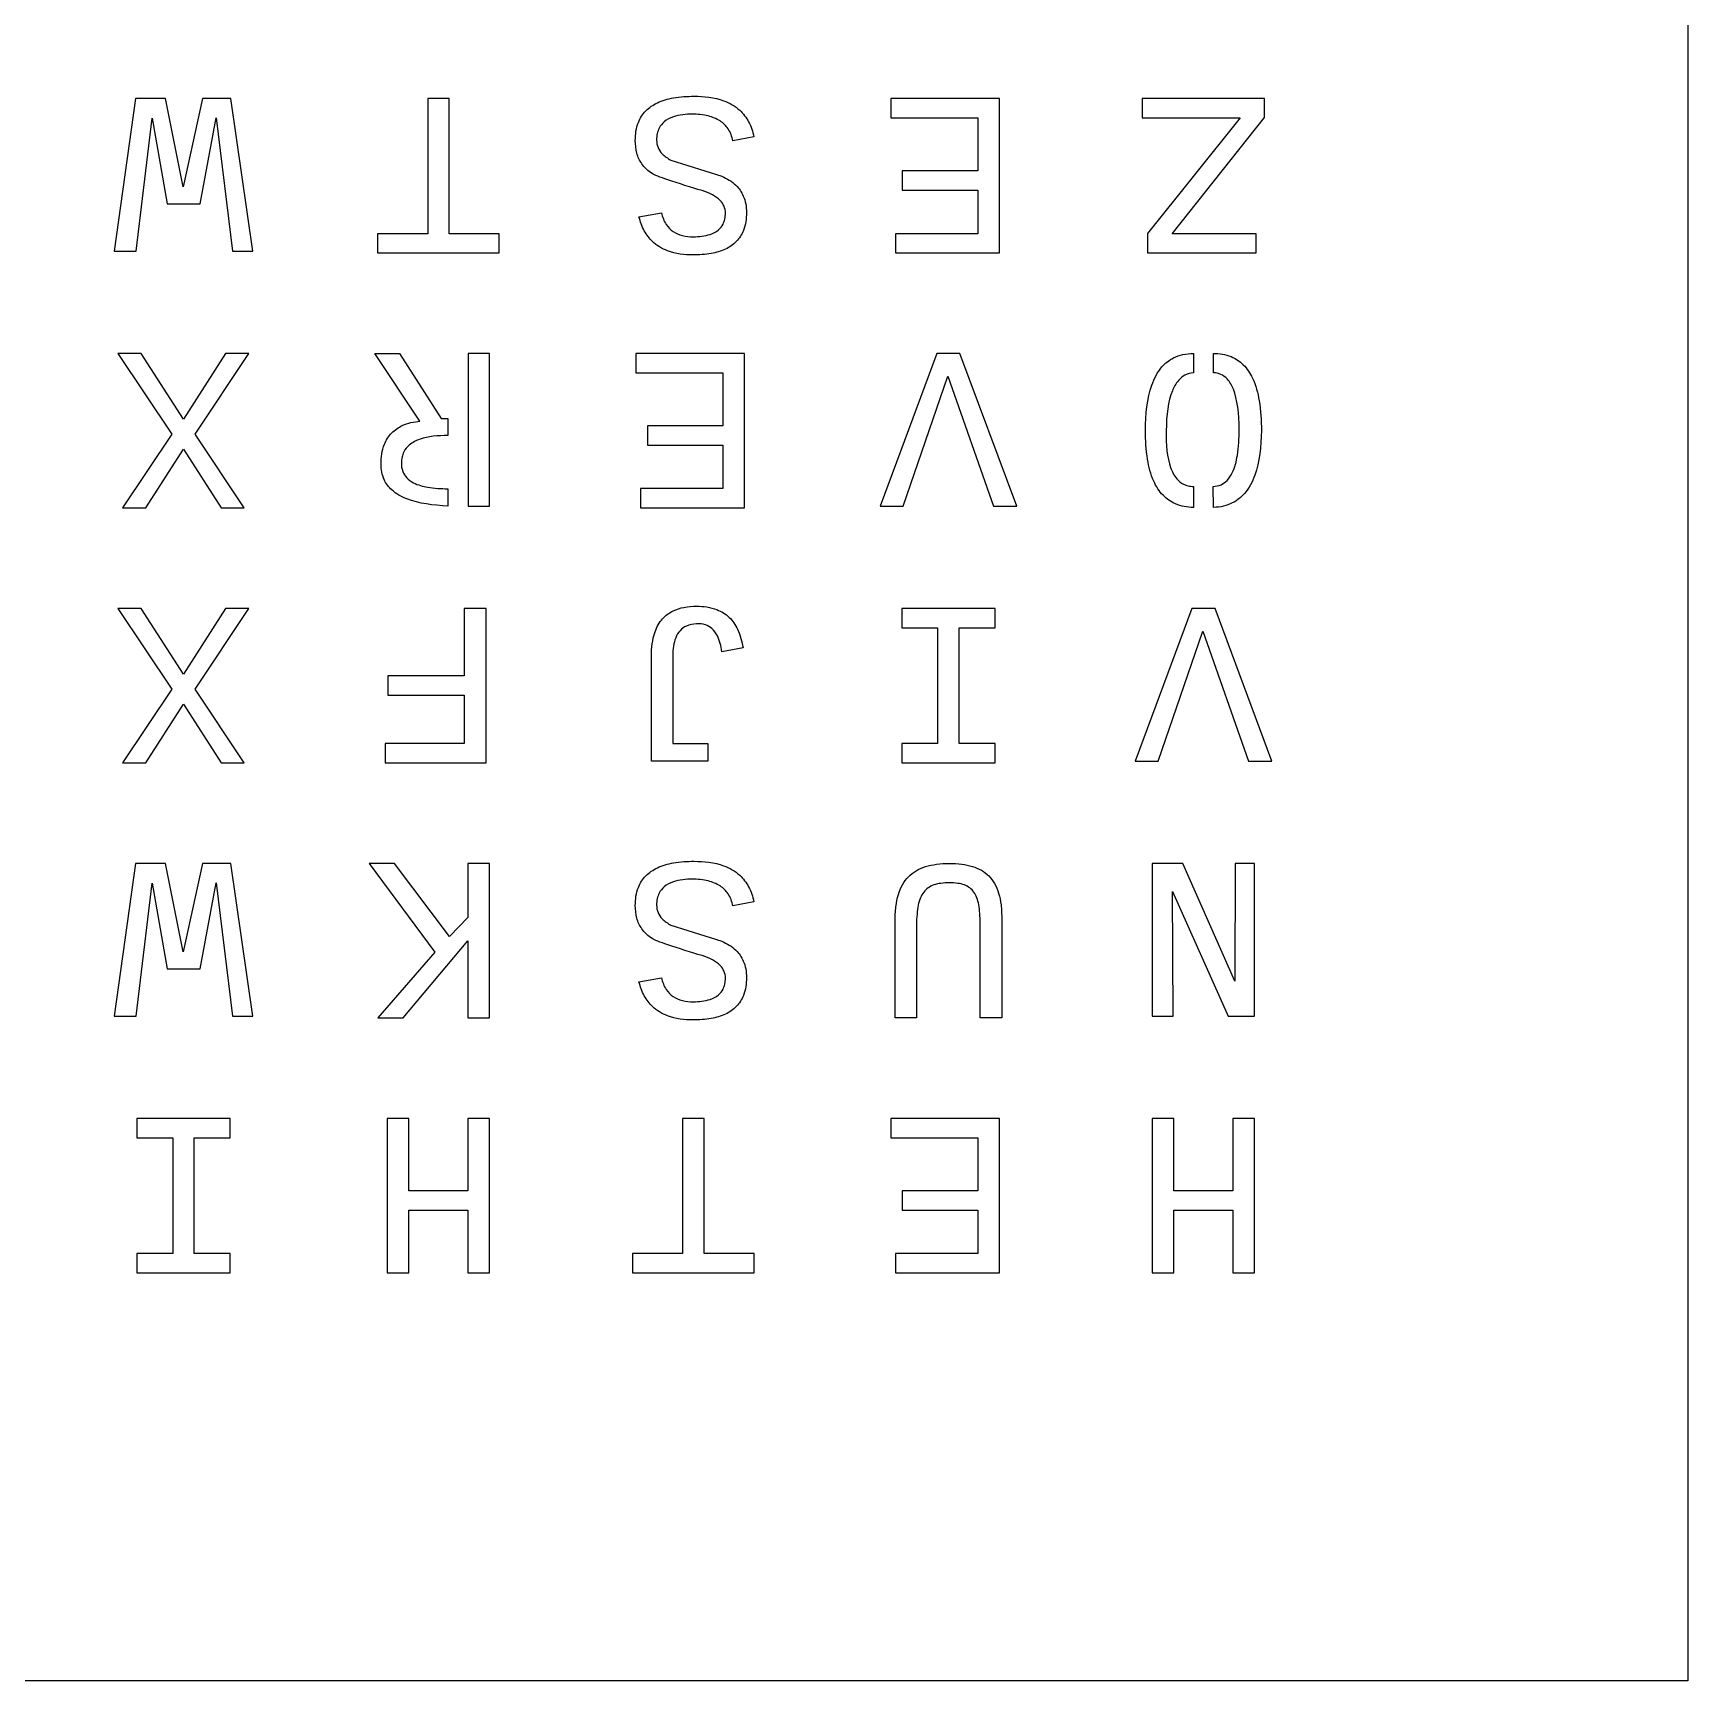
# Model space of a CAD drawing. Header units: millimetres. Extents: x -230 to 0, y -230 to 0.
# Drawn here: x -108.2 to 0, y -230 to -122.3 of the extents above; entities that cross this region are included whole.
import ezdxf

# ---------------------------------------------------------------- set-up
doc = ezdxf.new("R2010")
doc.units = ezdxf.units.MM
doc.layers.get('0').update_dxf_attribs({"linetype": 'CONTINUOUS'})

msp = doc.modelspace()

# ---------------------------------------------------------------- linework, layer by layer
for p, q in [((-61.05, -129.07), (-62.42, -129.35)), ((-61.05, -129.07), (-62.42, -129.35)), ((-66.48, -130.6), (-63.15, -131.66)), ((-66.48, -130.6), (-63.15, -131.66)), ((-68.56, -134.31), (-67.09, -134.05)), ((-68.56, -134.31), (-67.09, -134.05)), ((-82.88, -147.66), (-85.83, -143.24)), ((-85.83, -143.24), (-84.21, -143.24)), ((-82.88, -147.66), (-85.83, -143.24)), ((-85.83, -143.24), (-84.21, -143.24)), ((-84.21, -143.24), (-81.5, -147.49)), ((-84.21, -143.24), (-81.5, -147.49)), ((-32.31, -143.24), (-32.31, -144.5)), ((-32.31, -143.24), (-32.31, -144.5)), ((-31.01, -144.5), (-31.01, -143.24)), ((-31.01, -144.5), (-31.01, -143.24)), ((-81.5, -147.49), (-81.06, -147.49)), ((-81.5, -147.49), (-81.06, -147.49)), ((-81.06, -147.49), (-81.06, -148.61)), ((-81.06, -147.49), (-81.06, -148.61)), ((-81.06, -152.08), (-81.06, -153.21)), ((-81.06, -152.08), (-81.06, -153.21)), ((-32.31, -151.93), (-32.31, -153.31)), ((-32.31, -151.93), (-32.31, -153.31)), ((-31.01, -153.3), (-31.03, -151.93)), ((-31.01, -153.3), (-31.03, -151.93)), ((-67.75, -169.88), (-67.75, -163.01)), ((-67.75, -169.88), (-67.75, -163.01)), ((-66.35, -162.98), (-66.35, -168.73)), ((-66.35, -162.98), (-66.35, -168.73)), ((-61.76, -162.49), (-63.15, -162.73)), ((-61.76, -162.49), (-63.15, -162.73)), ((-66.35, -168.73), (-64.05, -168.73)), ((-66.35, -168.73), (-64.05, -168.73)), ((-64.05, -168.73), (-64.05, -169.88)), ((-64.05, -168.73), (-64.05, -169.88)), ((-64.05, -169.88), (-67.75, -169.88)), ((-64.05, -169.88), (-67.75, -169.88)), ((-61.05, -179.07), (-62.42, -179.35)), ((-61.05, -179.07), (-62.42, -179.35)), ((-66.48, -180.6), (-63.15, -181.66)), ((-66.48, -180.6), (-63.15, -181.66)), ((-51.82, -186.67), (-51.82, -180.33)), ((-51.82, -186.67), (-51.82, -180.33)), ((-50.42, -180.57), (-50.42, -186.67)), ((-50.42, -180.57), (-50.42, -186.67)), ((-46.26, -186.67), (-46.26, -180.48)), ((-46.26, -186.67), (-46.26, -180.48)), ((-44.85, -180.2), (-44.85, -186.67)), ((-44.85, -180.2), (-44.85, -186.67)), ((-68.56, -184.31), (-67.09, -184.05)), ((-68.56, -184.31), (-67.09, -184.05)), ((-50.42, -186.67), (-51.82, -186.67)), ((-50.42, -186.67), (-51.82, -186.67)), ((-44.85, -186.67), (-46.26, -186.67)), ((-44.85, -186.67), (-46.26, -186.67))]:
    msp.add_line(p, q)
for points in [[(-230, 0), (0, 0), (0, -230), (-230, -230)], [(-230, 0), (0, 0), (0, -230), (-230, -230)], [(-99.5, -126.57), (-101.47, -126.57), (-102.87, -136.55), (-101.43, -136.55), (-100.39, -127.85), (-99.4, -133.46), (-97.25, -133.46), (-96.19, -127.83), (-95.14, -136.55), (-93.8, -136.55), (-95.24, -126.57), (-97.09, -126.57), (-98.35, -132.34)], [(-99.5, -126.57), (-101.47, -126.57), (-102.87, -136.55), (-101.43, -136.55), (-100.39, -127.85), (-99.4, -133.46), (-97.25, -133.46), (-96.19, -127.83), (-95.14, -136.55), (-93.8, -136.55), (-95.24, -126.57), (-97.09, -126.57), (-98.35, -132.34)], [(-82.37, -126.57), (-82.37, -135.41), (-85.65, -135.41), (-85.65, -136.67), (-77.69, -136.67), (-77.69, -135.41), (-80.97, -135.41), (-80.97, -126.57)], [(-82.37, -126.57), (-82.37, -135.41), (-85.65, -135.41), (-85.65, -136.67), (-77.69, -136.67), (-77.69, -135.41), (-80.97, -135.41), (-80.97, -126.57)], [(-44.99, -136.67), (-44.99, -126.57), (-52.09, -126.57), (-52.09, -127.84), (-46.41, -127.84), (-46.41, -131.31), (-51.35, -131.31), (-51.35, -132.57), (-46.41, -132.57), (-46.41, -135.41), (-51.79, -135.41), (-51.79, -136.67)], [(-44.99, -136.67), (-44.99, -126.57), (-52.09, -126.57), (-52.09, -127.84), (-46.41, -127.84), (-46.41, -131.31), (-51.35, -131.31), (-51.35, -132.57), (-46.41, -132.57), (-46.41, -135.41), (-51.79, -135.41), (-51.79, -136.67)], [(-27.67, -126.57), (-35.67, -126.57), (-35.67, -127.84), (-29.27, -127.84), (-35.32, -135.39), (-35.32, -136.67), (-28.21, -136.67), (-28.21, -135.41), (-33.72, -135.41), (-27.67, -127.82)], [(-27.67, -126.57), (-35.67, -126.57), (-35.67, -127.84), (-29.27, -127.84), (-35.32, -135.39), (-35.32, -136.67), (-28.21, -136.67), (-28.21, -135.41), (-33.72, -135.41), (-27.67, -127.82)], [(-100.8, -153.33), (-98.34, -149.49), (-95.88, -153.33), (-94.37, -153.33), (-97.58, -148.51), (-94.06, -143.24), (-95.58, -143.24), (-98.34, -147.53), (-101.1, -143.24), (-102.62, -143.24), (-99.1, -148.51), (-102.31, -153.33)], [(-100.8, -153.33), (-98.34, -149.49), (-95.88, -153.33), (-94.37, -153.33), (-97.58, -148.51), (-94.06, -143.24), (-95.58, -143.24), (-98.34, -147.53), (-101.1, -143.24), (-102.62, -143.24), (-99.1, -148.51), (-102.31, -153.33)], [(-78.33, -143.24), (-79.73, -143.24), (-79.73, -153.22), (-78.33, -153.22)], [(-78.33, -143.24), (-79.73, -143.24), (-79.73, -153.22), (-78.33, -153.22)], [(-61.66, -153.33), (-61.66, -143.24), (-68.76, -143.24), (-68.76, -144.5), (-63.08, -144.5), (-63.08, -147.97), (-68.01, -147.97), (-68.01, -149.23), (-63.08, -149.23), (-63.08, -152.07), (-68.46, -152.07), (-68.46, -153.33)], [(-61.66, -153.33), (-61.66, -143.24), (-68.76, -143.24), (-68.76, -144.5), (-63.08, -144.5), (-63.08, -147.97), (-68.01, -147.97), (-68.01, -149.23), (-63.08, -149.23), (-63.08, -152.07), (-68.46, -152.07), (-68.46, -153.33)], [(-47.58, -143.24), (-49.1, -143.24), (-52.8, -153.22), (-51.29, -153.22), (-48.37, -144.73), (-45.39, -153.22), (-43.87, -153.22)], [(-47.58, -143.24), (-49.1, -143.24), (-52.8, -153.22), (-51.29, -153.22), (-48.37, -144.73), (-45.39, -153.22), (-43.87, -153.22)], [(-100.8, -170), (-98.34, -166.16), (-95.88, -170), (-94.37, -170), (-97.58, -165.18), (-94.06, -159.91), (-95.58, -159.91), (-98.34, -164.2), (-101.1, -159.91), (-102.62, -159.91), (-99.1, -165.18), (-102.31, -170)], [(-100.8, -170), (-98.34, -166.16), (-95.88, -170), (-94.37, -170), (-97.58, -165.18), (-94.06, -159.91), (-95.58, -159.91), (-98.34, -164.2), (-101.1, -159.91), (-102.62, -159.91), (-99.1, -165.18), (-102.31, -170)], [(-79.98, -165.58), (-79.98, -168.74), (-85.15, -168.74), (-85.15, -170), (-78.56, -170), (-78.56, -159.91), (-79.98, -159.91), (-79.98, -164.32), (-84.98, -164.32), (-84.98, -165.58)], [(-79.98, -165.58), (-79.98, -168.74), (-85.15, -168.74), (-85.15, -170), (-78.56, -170), (-78.56, -159.91), (-79.98, -159.91), (-79.98, -164.32), (-84.98, -164.32), (-84.98, -165.58)], [(-51.38, -170), (-45.29, -170), (-45.29, -168.74), (-47.63, -168.74), (-47.63, -161.17), (-45.29, -161.17), (-45.29, -159.91), (-51.38, -159.91), (-51.38, -161.17), (-49.04, -161.17), (-49.04, -168.74), (-51.38, -168.74)], [(-51.38, -170), (-45.29, -170), (-45.29, -168.74), (-47.63, -168.74), (-47.63, -161.17), (-45.29, -161.17), (-45.29, -159.91), (-51.38, -159.91), (-51.38, -161.17), (-49.04, -161.17), (-49.04, -168.74), (-51.38, -168.74)], [(-30.91, -159.91), (-32.43, -159.91), (-36.13, -169.88), (-34.62, -169.88), (-31.7, -161.4), (-28.72, -169.88), (-27.2, -169.88)], [(-30.91, -159.91), (-32.43, -159.91), (-36.13, -169.88), (-34.62, -169.88), (-31.7, -161.4), (-28.72, -169.88), (-27.2, -169.88)], [(-99.5, -176.57), (-101.47, -176.57), (-102.87, -186.55), (-101.43, -186.55), (-100.39, -177.85), (-99.4, -183.46), (-97.25, -183.46), (-96.19, -177.83), (-95.14, -186.55), (-93.8, -186.55), (-95.24, -176.57), (-97.09, -176.57), (-98.35, -182.34)], [(-99.5, -176.57), (-101.47, -176.57), (-102.87, -186.55), (-101.43, -186.55), (-100.39, -177.85), (-99.4, -183.46), (-97.25, -183.46), (-96.19, -177.83), (-95.14, -186.55), (-93.8, -186.55), (-95.24, -176.57), (-97.09, -176.57), (-98.35, -182.34)], [(-80.94, -181.35), (-84.55, -176.57), (-86.2, -176.57), (-81.91, -182.38), (-85.63, -186.67), (-83.97, -186.67), (-79.74, -181.63), (-79.74, -186.67), (-78.33, -186.67), (-78.33, -176.57), (-79.74, -176.57), (-79.74, -180.1)], [(-80.94, -181.35), (-84.55, -176.57), (-86.2, -176.57), (-81.91, -182.38), (-85.63, -186.67), (-83.97, -186.67), (-79.74, -181.63), (-79.74, -186.67), (-78.33, -186.67), (-78.33, -176.57), (-79.74, -176.57), (-79.74, -180.1)], [(-29.61, -184.27), (-33.01, -176.57), (-35.01, -176.57), (-35.01, -186.55), (-33.65, -186.55), (-33.69, -178.4), (-30.04, -186.55), (-28.33, -186.55), (-28.33, -176.57), (-29.6, -176.57)], [(-29.61, -184.27), (-33.01, -176.57), (-35.01, -176.57), (-35.01, -186.55), (-33.65, -186.55), (-33.69, -178.4), (-30.04, -186.55), (-28.33, -186.55), (-28.33, -176.57), (-29.6, -176.57)], [(-101.38, -203.33), (-95.29, -203.33), (-95.29, -202.07), (-97.63, -202.07), (-97.63, -194.5), (-95.29, -194.5), (-95.29, -193.24), (-101.38, -193.24), (-101.38, -194.5), (-99.04, -194.5), (-99.04, -202.07), (-101.38, -202.07)], [(-101.38, -203.33), (-95.29, -203.33), (-95.29, -202.07), (-97.63, -202.07), (-97.63, -194.5), (-95.29, -194.5), (-95.29, -193.24), (-101.38, -193.24), (-101.38, -194.5), (-99.04, -194.5), (-99.04, -202.07), (-101.38, -202.07)], [(-83.6, -197.97), (-83.6, -193.24), (-85.01, -193.24), (-85.01, -203.33), (-83.6, -203.33), (-83.6, -199.23), (-79.74, -199.23), (-79.74, -203.33), (-78.33, -203.33), (-78.33, -193.24), (-79.74, -193.24), (-79.74, -197.97)], [(-83.6, -197.97), (-83.6, -193.24), (-85.01, -193.24), (-85.01, -203.33), (-83.6, -203.33), (-83.6, -199.23), (-79.74, -199.23), (-79.74, -203.33), (-78.33, -203.33), (-78.33, -193.24), (-79.74, -193.24), (-79.74, -197.97)], [(-65.71, -193.24), (-65.71, -202.07), (-68.98, -202.07), (-68.98, -203.33), (-61.03, -203.33), (-61.03, -202.07), (-64.3, -202.07), (-64.3, -193.24)], [(-65.71, -193.24), (-65.71, -202.07), (-68.98, -202.07), (-68.98, -203.33), (-61.03, -203.33), (-61.03, -202.07), (-64.3, -202.07), (-64.3, -193.24)], [(-44.99, -203.33), (-44.99, -193.24), (-52.09, -193.24), (-52.09, -194.5), (-46.41, -194.5), (-46.41, -197.97), (-51.35, -197.97), (-51.35, -199.23), (-46.41, -199.23), (-46.41, -202.07), (-51.79, -202.07), (-51.79, -203.33)], [(-44.99, -203.33), (-44.99, -193.24), (-52.09, -193.24), (-52.09, -194.5), (-46.41, -194.5), (-46.41, -197.97), (-51.35, -197.97), (-51.35, -199.23), (-46.41, -199.23), (-46.41, -202.07), (-51.79, -202.07), (-51.79, -203.33)], [(-33.6, -197.97), (-33.6, -193.24), (-35.01, -193.24), (-35.01, -203.33), (-33.6, -203.33), (-33.6, -199.23), (-29.74, -199.23), (-29.74, -203.33), (-28.33, -203.33), (-28.33, -193.24), (-29.74, -193.24), (-29.74, -197.97)], [(-33.6, -197.97), (-33.6, -193.24), (-35.01, -193.24), (-35.01, -203.33), (-33.6, -203.33), (-33.6, -199.23), (-29.74, -199.23), (-29.74, -203.33), (-28.33, -203.33), (-28.33, -193.24), (-29.74, -193.24), (-29.74, -197.97)]]:
    msp.add_lwpolyline(points, close=True)
for points, knots in [([(-68.8, -129.31), (-68.8, -128.91), (-68.75, -128.51), (-68.49, -127.85), (-68.33, -127.6), (-67.9, -127.16), (-67.64, -126.99), (-67.03, -126.7), (-66.67, -126.6), (-65.87, -126.46), (-65.41, -126.43), (-64.97, -126.43)], [0, 0, 0, 0, 0.1201231, 0.1201231, 0.2113111, 0.2113111, 0.3046023, 0.3046023, 0.4140268, 0.4140268, 0.5467405, 0.5467405, 0.5467405, 0.5467405]), ([(-68.8, -129.31), (-68.8, -128.91), (-68.75, -128.51), (-68.49, -127.85), (-68.33, -127.6), (-67.9, -127.16), (-67.64, -126.99), (-67.03, -126.7), (-66.67, -126.6), (-65.87, -126.46), (-65.41, -126.43), (-64.97, -126.43)], [0, 0, 0, 0, 0.1201231, 0.1201231, 0.2113111, 0.2113111, 0.3046023, 0.3046023, 0.4140268, 0.4140268, 0.5467405, 0.5467405, 0.5467405, 0.5467405]), ([(-64.97, -126.43), (-64.32, -126.43), (-63.64, -126.5), (-62.64, -126.86), (-62.28, -127.07), (-61.74, -127.56), (-61.55, -127.82), (-61.23, -128.4), (-61.12, -128.73), (-61.05, -129.07)], [0, 0, 0, 0, 0.1947393, 0.1947393, 0.3192147, 0.3192147, 0.4153907, 0.4153907, 0.5190645, 0.5190645, 0.5190645, 0.5190645]), ([(-64.97, -126.43), (-64.32, -126.43), (-63.64, -126.5), (-62.64, -126.86), (-62.28, -127.07), (-61.74, -127.56), (-61.55, -127.82), (-61.23, -128.4), (-61.12, -128.73), (-61.05, -129.07)], [0, 0, 0, 0, 0.1947393, 0.1947393, 0.3192147, 0.3192147, 0.4153907, 0.4153907, 0.5190645, 0.5190645, 0.5190645, 0.5190645]), ([(-65.08, -127.6), (-65.48, -127.6), (-65.93, -127.64), (-66.53, -127.85), (-66.74, -127.95), (-67.05, -128.21), (-67.16, -128.35), (-67.3, -128.62), (-67.34, -128.74), (-67.4, -129.01), (-67.41, -129.15), (-67.41, -129.29)], [0, 0, 0, 0, 0.1224298, 0.1224298, 0.1905975, 0.1905975, 0.2436497, 0.2436497, 0.2820986, 0.2820986, 0.3244836, 0.3244836, 0.3244836, 0.3244836]), ([(-65.08, -127.6), (-65.48, -127.6), (-65.93, -127.64), (-66.53, -127.85), (-66.74, -127.95), (-67.05, -128.21), (-67.16, -128.35), (-67.3, -128.62), (-67.34, -128.74), (-67.4, -129.01), (-67.41, -129.15), (-67.41, -129.29)], [0, 0, 0, 0, 0.1224298, 0.1224298, 0.1905975, 0.1905975, 0.2436497, 0.2436497, 0.2820986, 0.2820986, 0.3244836, 0.3244836, 0.3244836, 0.3244836]), ([(-62.42, -129.35), (-62.48, -129.06), (-62.58, -128.79), (-62.88, -128.35), (-63.05, -128.18), (-63.5, -127.89), (-63.76, -127.79), (-64.37, -127.63), (-64.73, -127.6), (-65.08, -127.6)], [0, 0, 0, 0, 0.0872099, 0.0872099, 0.1613013, 0.1613013, 0.2455029, 0.2455029, 0.3499435, 0.3499435, 0.3499435, 0.3499435]), ([(-62.42, -129.35), (-62.48, -129.06), (-62.58, -128.79), (-62.88, -128.35), (-63.05, -128.18), (-63.5, -127.89), (-63.76, -127.79), (-64.37, -127.63), (-64.73, -127.6), (-65.08, -127.6)], [0, 0, 0, 0, 0.0872099, 0.0872099, 0.1613013, 0.1613013, 0.2455029, 0.2455029, 0.3499435, 0.3499435, 0.3499435, 0.3499435]), ([(-67.71, -131.48), (-67.97, -131.31), (-68.2, -131.1), (-68.52, -130.63), (-68.63, -130.4), (-68.77, -129.88), (-68.8, -129.59), (-68.8, -129.31)], [0, 0, 0, 0, 0.0943806, 0.0943806, 0.1715778, 0.1715778, 0.2564069, 0.2564069, 0.2564069, 0.2564069]), ([(-67.71, -131.48), (-67.97, -131.31), (-68.2, -131.1), (-68.52, -130.63), (-68.63, -130.4), (-68.77, -129.88), (-68.8, -129.59), (-68.8, -129.31)], [0, 0, 0, 0, 0.0943806, 0.0943806, 0.1715778, 0.1715778, 0.2564069, 0.2564069, 0.2564069, 0.2564069]), ([(-67.41, -129.29), (-67.41, -129.46), (-67.38, -129.62), (-67.25, -129.93), (-67.16, -130.07), (-66.88, -130.35), (-66.69, -130.49), (-66.48, -130.6)], [0, 0, 0, 0, 0.0509194, 0.0509194, 0.1001988, 0.1001988, 0.1697664, 0.1697664, 0.1697664, 0.1697664]), ([(-67.41, -129.29), (-67.41, -129.46), (-67.38, -129.62), (-67.25, -129.93), (-67.16, -130.07), (-66.88, -130.35), (-66.69, -130.49), (-66.48, -130.6)], [0, 0, 0, 0, 0.0509194, 0.0509194, 0.1001988, 0.1001988, 0.1697664, 0.1697664, 0.1697664, 0.1697664]), ([(-64.44, -132.59), (-65.12, -132.39), (-66, -132.12), (-67.19, -131.72), (-67.56, -131.58), (-67.71, -131.48)], [0, 0, 0, 0, 0.2116107, 0.2116107, 0.3715532, 0.3715532, 0.3715532, 0.3715532]), ([(-64.44, -132.59), (-65.12, -132.39), (-66, -132.12), (-67.19, -131.72), (-67.56, -131.58), (-67.71, -131.48)], [0, 0, 0, 0, 0.2116107, 0.2116107, 0.3715532, 0.3715532, 0.3715532, 0.3715532]), ([(-63.15, -131.66), (-62.81, -131.8), (-62.49, -131.99), (-62.02, -132.45), (-61.86, -132.68), (-61.67, -133.12), (-61.62, -133.29), (-61.55, -133.65), (-61.54, -133.85), (-61.54, -134.04)], [0, 0, 0, 0, 0.1103577, 0.1103577, 0.19804, 0.19804, 0.2515744, 0.2515744, 0.309599, 0.309599, 0.309599, 0.309599]), ([(-63.15, -131.66), (-62.81, -131.8), (-62.49, -131.99), (-62.02, -132.45), (-61.86, -132.68), (-61.67, -133.12), (-61.62, -133.29), (-61.55, -133.65), (-61.54, -133.85), (-61.54, -134.04)], [0, 0, 0, 0, 0.1103577, 0.1103577, 0.19804, 0.19804, 0.2515744, 0.2515744, 0.309599, 0.309599, 0.309599, 0.309599]), ([(-62.91, -134.07), (-62.91, -133.91), (-62.94, -133.76), (-63.06, -133.48), (-63.14, -133.36), (-63.39, -133.1), (-63.57, -132.97), (-63.97, -132.76), (-64.21, -132.66), (-64.44, -132.59)], [0, 0, 0, 0, 0.0459221, 0.0459221, 0.0910676, 0.0910676, 0.1545845, 0.1545845, 0.2278673, 0.2278673, 0.2278673, 0.2278673]), ([(-62.91, -134.07), (-62.91, -133.91), (-62.94, -133.76), (-63.06, -133.48), (-63.14, -133.36), (-63.39, -133.1), (-63.57, -132.97), (-63.97, -132.76), (-64.21, -132.66), (-64.44, -132.59)], [0, 0, 0, 0, 0.0459221, 0.0459221, 0.0910676, 0.0910676, 0.1545845, 0.1545845, 0.2278673, 0.2278673, 0.2278673, 0.2278673]), ([(-67.09, -134.05), (-67.03, -134.32), (-66.93, -134.59), (-66.66, -135), (-66.51, -135.15), (-66.14, -135.4), (-65.94, -135.48), (-65.49, -135.59), (-65.25, -135.61), (-65.01, -135.61)], [0, 0, 0, 0, 0.083488, 0.083488, 0.1483176, 0.1483176, 0.21581, 0.21581, 0.2864984, 0.2864984, 0.2864984, 0.2864984]), ([(-67.09, -134.05), (-67.03, -134.32), (-66.93, -134.59), (-66.66, -135), (-66.51, -135.15), (-66.14, -135.4), (-65.94, -135.48), (-65.49, -135.59), (-65.25, -135.61), (-65.01, -135.61)], [0, 0, 0, 0, 0.083488, 0.083488, 0.1483176, 0.1483176, 0.21581, 0.21581, 0.2864984, 0.2864984, 0.2864984, 0.2864984]), ([(-61.54, -134.04), (-61.54, -134.43), (-61.59, -134.83), (-61.84, -135.47), (-62, -135.71), (-62.4, -136.13), (-62.64, -136.29), (-63.2, -136.56), (-63.52, -136.65), (-64.23, -136.77), (-64.63, -136.8), (-65.02, -136.8)], [0, 0, 0, 0, 0.1181089, 0.1181089, 0.205412, 0.205412, 0.292891, 0.292891, 0.3905127, 0.3905127, 0.5076984, 0.5076984, 0.5076984, 0.5076984]), ([(-61.54, -134.04), (-61.54, -134.43), (-61.59, -134.83), (-61.84, -135.47), (-62, -135.71), (-62.4, -136.13), (-62.64, -136.29), (-63.2, -136.56), (-63.52, -136.65), (-64.23, -136.77), (-64.63, -136.8), (-65.02, -136.8)], [0, 0, 0, 0, 0.1181089, 0.1181089, 0.205412, 0.205412, 0.292891, 0.292891, 0.3905127, 0.3905127, 0.5076984, 0.5076984, 0.5076984, 0.5076984]), ([(-65.01, -135.61), (-64.65, -135.61), (-64.25, -135.57), (-63.71, -135.39), (-63.52, -135.3), (-63.24, -135.06), (-63.14, -134.93), (-63.01, -134.68), (-62.98, -134.57), (-62.92, -134.33), (-62.91, -134.2), (-62.91, -134.07)], [0, 0, 0, 0, 0.1093141, 0.1093141, 0.1711409, 0.1711409, 0.2196283, 0.2196283, 0.2551118, 0.2551118, 0.2943117, 0.2943117, 0.2943117, 0.2943117]), ([(-65.01, -135.61), (-64.65, -135.61), (-64.25, -135.57), (-63.71, -135.39), (-63.52, -135.3), (-63.24, -135.06), (-63.14, -134.93), (-63.01, -134.68), (-62.98, -134.57), (-62.92, -134.33), (-62.91, -134.2), (-62.91, -134.07)], [0, 0, 0, 0, 0.1093141, 0.1093141, 0.1711409, 0.1711409, 0.2196283, 0.2196283, 0.2551118, 0.2551118, 0.2943117, 0.2943117, 0.2943117, 0.2943117]), ([(-65.02, -136.8), (-65.58, -136.8), (-66.17, -136.73), (-67.06, -136.39), (-67.39, -136.19), (-67.89, -135.72), (-68.07, -135.48), (-68.37, -134.93), (-68.48, -134.62), (-68.56, -134.31)], [0, 0, 0, 0, 0.1701562, 0.1701562, 0.2866744, 0.2866744, 0.3763329, 0.3763329, 0.4741716, 0.4741716, 0.4741716, 0.4741716]), ([(-65.02, -136.8), (-65.58, -136.8), (-66.17, -136.73), (-67.06, -136.39), (-67.39, -136.19), (-67.89, -135.72), (-68.07, -135.48), (-68.37, -134.93), (-68.48, -134.62), (-68.56, -134.31)], [0, 0, 0, 0, 0.1701562, 0.1701562, 0.2866744, 0.2866744, 0.3763329, 0.3763329, 0.4741716, 0.4741716, 0.4741716, 0.4741716]), ([(-35.45, -148.28), (-35.45, -147.23), (-35.34, -146.18), (-34.89, -144.88), (-34.68, -144.47), (-34.16, -143.87), (-33.91, -143.67), (-33.42, -143.43), (-33.22, -143.36), (-32.78, -143.26), (-32.55, -143.24), (-32.31, -143.24)], [0, 0, 0, 0, 0.3134885, 0.3134885, 0.4676967, 0.4676967, 0.5801261, 0.5801261, 0.6531365, 0.6531365, 0.73193, 0.73193, 0.73193, 0.73193]), ([(-35.45, -148.28), (-35.45, -147.23), (-35.34, -146.18), (-34.89, -144.88), (-34.68, -144.47), (-34.16, -143.87), (-33.91, -143.67), (-33.42, -143.43), (-33.22, -143.36), (-32.78, -143.26), (-32.55, -143.24), (-32.31, -143.24)], [0, 0, 0, 0, 0.3134885, 0.3134885, 0.4676967, 0.4676967, 0.5801261, 0.5801261, 0.6531365, 0.6531365, 0.73193, 0.73193, 0.73193, 0.73193]), ([(-31.01, -143.24), (-30.62, -143.24), (-30.23, -143.3), (-29.56, -143.57), (-29.29, -143.75), (-28.81, -144.23), (-28.61, -144.53), (-28.24, -145.31), (-28.11, -145.83), (-27.92, -146.96), (-27.88, -147.63), (-27.88, -148.28)], [0, 0, 0, 0, 0.1181516, 0.1181516, 0.2161613, 0.2161613, 0.3231841, 0.3231841, 0.4758567, 0.4758567, 0.6690747, 0.6690747, 0.6690747, 0.6690747]), ([(-31.01, -143.24), (-30.62, -143.24), (-30.23, -143.3), (-29.56, -143.57), (-29.29, -143.75), (-28.81, -144.23), (-28.61, -144.53), (-28.24, -145.31), (-28.11, -145.83), (-27.92, -146.96), (-27.88, -147.63), (-27.88, -148.28)], [0, 0, 0, 0, 0.1181516, 0.1181516, 0.2161613, 0.2161613, 0.3231841, 0.3231841, 0.4758567, 0.4758567, 0.6690747, 0.6690747, 0.6690747, 0.6690747]), ([(-32.31, -144.5), (-32.51, -144.52), (-32.7, -144.57), (-33.04, -144.75), (-33.18, -144.87), (-33.47, -145.21), (-33.6, -145.44), (-33.97, -146.35), (-34.09, -147.26), (-34.1, -148.3)], [0, 0, 0, 0, 0.0589943, 0.0589943, 0.115624, 0.115624, 0.1927371, 0.1927371, 0.4094303, 0.4094303, 0.4094303, 0.4094303]), ([(-32.31, -144.5), (-32.51, -144.52), (-32.7, -144.57), (-33.04, -144.75), (-33.18, -144.87), (-33.47, -145.21), (-33.6, -145.44), (-33.97, -146.35), (-34.09, -147.26), (-34.1, -148.3)], [0, 0, 0, 0, 0.0589943, 0.0589943, 0.115624, 0.115624, 0.1927371, 0.1927371, 0.4094303, 0.4094303, 0.4094303, 0.4094303]), ([(-29.33, -148.22), (-29.34, -147.16), (-29.44, -146.24), (-29.81, -145.34), (-29.94, -145.1), (-30.24, -144.78), (-30.37, -144.68), (-30.68, -144.54), (-30.84, -144.51), (-31.01, -144.5)], [0, 0, 0, 0, 0.3179624, 0.3179624, 0.4346545, 0.4346545, 0.5103677, 0.5103677, 0.5862189, 0.5862189, 0.5862189, 0.5862189]), ([(-29.33, -148.22), (-29.34, -147.16), (-29.44, -146.24), (-29.81, -145.34), (-29.94, -145.1), (-30.24, -144.78), (-30.37, -144.68), (-30.68, -144.54), (-30.84, -144.51), (-31.01, -144.5)], [0, 0, 0, 0, 0.3179624, 0.3179624, 0.4346545, 0.4346545, 0.5103677, 0.5103677, 0.5862189, 0.5862189, 0.5862189, 0.5862189]), ([(-85.42, -150.46), (-85.42, -150.02), (-85.36, -149.58), (-85.09, -148.9), (-84.93, -148.65), (-84.52, -148.23), (-84.29, -148.07), (-83.67, -147.78), (-83.27, -147.7), (-82.88, -147.66)], [0, 0, 0, 0, 0.129662, 0.129662, 0.2195996, 0.2195996, 0.3051977, 0.3051977, 0.4240348, 0.4240348, 0.4240348, 0.4240348]), ([(-85.42, -150.46), (-85.42, -150.02), (-85.36, -149.58), (-85.09, -148.9), (-84.93, -148.65), (-84.52, -148.23), (-84.29, -148.07), (-83.67, -147.78), (-83.27, -147.7), (-82.88, -147.66)], [0, 0, 0, 0, 0.129662, 0.129662, 0.2195996, 0.2195996, 0.3051977, 0.3051977, 0.4240348, 0.4240348, 0.4240348, 0.4240348]), ([(-81.06, -148.61), (-81.7, -148.6), (-82.34, -148.66), (-83.12, -148.93), (-83.37, -149.05), (-83.72, -149.35), (-83.84, -149.5), (-83.98, -149.78), (-84.02, -149.89), (-84.08, -150.13), (-84.09, -150.25), (-84.09, -150.38)], [0, 0, 0, 0, 0.1913957, 0.1913957, 0.2823135, 0.2823135, 0.3481916, 0.3481916, 0.3886184, 0.3886184, 0.4319521, 0.4319521, 0.4319521, 0.4319521]), ([(-81.06, -148.61), (-81.7, -148.6), (-82.34, -148.66), (-83.12, -148.93), (-83.37, -149.05), (-83.72, -149.35), (-83.84, -149.5), (-83.98, -149.78), (-84.02, -149.89), (-84.08, -150.13), (-84.09, -150.25), (-84.09, -150.38)], [0, 0, 0, 0, 0.1913957, 0.1913957, 0.2823135, 0.2823135, 0.3481916, 0.3481916, 0.3886184, 0.3886184, 0.4319521, 0.4319521, 0.4319521, 0.4319521]), ([(-32.31, -153.31), (-32.72, -153.3), (-33.12, -153.23), (-33.8, -152.94), (-34.07, -152.75), (-34.56, -152.25), (-34.76, -151.93), (-35.12, -151.14), (-35.24, -150.64), (-35.42, -149.54), (-35.46, -148.9), (-35.45, -148.28)], [0, 0, 0, 0, 0.121096, 0.121096, 0.2219429, 0.2219429, 0.3328063, 0.3328063, 0.4817177, 0.4817177, 0.6679681, 0.6679681, 0.6679681, 0.6679681]), ([(-32.31, -153.31), (-32.72, -153.3), (-33.12, -153.23), (-33.8, -152.94), (-34.07, -152.75), (-34.56, -152.25), (-34.76, -151.93), (-35.12, -151.14), (-35.24, -150.64), (-35.42, -149.54), (-35.46, -148.9), (-35.45, -148.28)], [0, 0, 0, 0, 0.121096, 0.121096, 0.2219429, 0.2219429, 0.3328063, 0.3328063, 0.4817177, 0.4817177, 0.6679681, 0.6679681, 0.6679681, 0.6679681]), ([(-34.1, -148.3), (-34.12, -149.2), (-34.04, -150.05), (-33.72, -150.96), (-33.59, -151.21), (-33.29, -151.57), (-33.15, -151.69), (-32.88, -151.83), (-32.77, -151.86), (-32.55, -151.91), (-32.43, -151.93), (-32.31, -151.93)], [0, 0, 0, 0, 0.2711722, 0.2711722, 0.3802184, 0.3802184, 0.4548466, 0.4548466, 0.4987331, 0.4987331, 0.5451782, 0.5451782, 0.5451782, 0.5451782]), ([(-34.1, -148.3), (-34.12, -149.2), (-34.04, -150.05), (-33.72, -150.96), (-33.59, -151.21), (-33.29, -151.57), (-33.15, -151.69), (-32.88, -151.83), (-32.77, -151.86), (-32.55, -151.91), (-32.43, -151.93), (-32.31, -151.93)], [0, 0, 0, 0, 0.2711722, 0.2711722, 0.3802184, 0.3802184, 0.4548466, 0.4548466, 0.4987331, 0.4987331, 0.5451782, 0.5451782, 0.5451782, 0.5451782]), ([(-31.03, -151.93), (-30.86, -151.93), (-30.68, -151.89), (-30.37, -151.75), (-30.24, -151.66), (-29.98, -151.4), (-29.87, -151.22), (-29.61, -150.69), (-29.51, -150.28), (-29.36, -149.36), (-29.33, -148.77), (-29.33, -148.22)], [0, 0, 0, 0, 0.0531171, 0.0531171, 0.1018316, 0.1018316, 0.1640338, 0.1640338, 0.2793189, 0.2793189, 0.4447493, 0.4447493, 0.4447493, 0.4447493]), ([(-31.03, -151.93), (-30.86, -151.93), (-30.68, -151.89), (-30.37, -151.75), (-30.24, -151.66), (-29.98, -151.4), (-29.87, -151.22), (-29.61, -150.69), (-29.51, -150.28), (-29.36, -149.36), (-29.33, -148.77), (-29.33, -148.22)], [0, 0, 0, 0, 0.0531171, 0.0531171, 0.1018316, 0.1018316, 0.1640338, 0.1640338, 0.2793189, 0.2793189, 0.4447493, 0.4447493, 0.4447493, 0.4447493]), ([(-27.88, -148.28), (-27.89, -149.3), (-28, -150.33), (-28.46, -151.63), (-28.67, -152.04), (-29.21, -152.65), (-29.47, -152.86), (-29.97, -153.1), (-30.16, -153.17), (-30.57, -153.27), (-30.79, -153.3), (-31.01, -153.3)], [0, 0, 0, 0, 0.3078656, 0.3078656, 0.4642616, 0.4642616, 0.5811341, 0.5811341, 0.6505409, 0.6505409, 0.7250037, 0.7250037, 0.7250037, 0.7250037]), ([(-27.88, -148.28), (-27.89, -149.3), (-28, -150.33), (-28.46, -151.63), (-28.67, -152.04), (-29.21, -152.65), (-29.47, -152.86), (-29.97, -153.1), (-30.16, -153.17), (-30.57, -153.27), (-30.79, -153.3), (-31.01, -153.3)], [0, 0, 0, 0, 0.3078656, 0.3078656, 0.4642616, 0.4642616, 0.5811341, 0.5811341, 0.6505409, 0.6505409, 0.7250037, 0.7250037, 0.7250037, 0.7250037]), ([(-81.06, -153.21), (-82, -153.17), (-82.95, -153.05), (-84.09, -152.61), (-84.44, -152.42), (-84.93, -151.96), (-85.1, -151.74), (-85.29, -151.33), (-85.34, -151.16), (-85.41, -150.82), (-85.42, -150.64), (-85.42, -150.46)], [0, 0, 0, 0, 0.2828014, 0.2828014, 0.4160352, 0.4160352, 0.512544, 0.512544, 0.5704719, 0.5704719, 0.6324255, 0.6324255, 0.6324255, 0.6324255]), ([(-81.06, -153.21), (-82, -153.17), (-82.95, -153.05), (-84.09, -152.61), (-84.44, -152.42), (-84.93, -151.96), (-85.1, -151.74), (-85.29, -151.33), (-85.34, -151.16), (-85.41, -150.82), (-85.42, -150.64), (-85.42, -150.46)], [0, 0, 0, 0, 0.2828014, 0.2828014, 0.4160352, 0.4160352, 0.512544, 0.512544, 0.5704719, 0.5704719, 0.6324255, 0.6324255, 0.6324255, 0.6324255]), ([(-84.09, -150.38), (-84.1, -150.58), (-84.07, -150.77), (-83.94, -151.1), (-83.86, -151.24), (-83.61, -151.5), (-83.46, -151.61), (-83.01, -151.84), (-82.68, -151.93), (-81.95, -152.06), (-81.49, -152.08), (-81.06, -152.08)], [0, 0, 0, 0, 0.0580948, 0.0580948, 0.1076302, 0.1076302, 0.164257, 0.164257, 0.2595145, 0.2595145, 0.3890231, 0.3890231, 0.3890231, 0.3890231]), ([(-84.09, -150.38), (-84.1, -150.58), (-84.07, -150.77), (-83.94, -151.1), (-83.86, -151.24), (-83.61, -151.5), (-83.46, -151.61), (-83.01, -151.84), (-82.68, -151.93), (-81.95, -152.06), (-81.49, -152.08), (-81.06, -152.08)], [0, 0, 0, 0, 0.0580948, 0.0580948, 0.1076302, 0.1076302, 0.164257, 0.164257, 0.2595145, 0.2595145, 0.3890231, 0.3890231, 0.3890231, 0.3890231]), ([(-67.75, -163.01), (-67.75, -162.48), (-67.69, -161.93), (-67.4, -161.12), (-67.24, -160.82), (-66.82, -160.36), (-66.59, -160.19), (-66.1, -159.96), (-65.87, -159.88), (-65.35, -159.78), (-65.07, -159.76), (-64.8, -159.76)], [0, 0, 0, 0, 0.1584323, 0.1584323, 0.2585898, 0.2585898, 0.3461855, 0.3461855, 0.4194597, 0.4194597, 0.502726, 0.502726, 0.502726, 0.502726]), ([(-67.75, -163.01), (-67.75, -162.48), (-67.69, -161.93), (-67.4, -161.12), (-67.24, -160.82), (-66.82, -160.36), (-66.59, -160.19), (-66.1, -159.96), (-65.87, -159.88), (-65.35, -159.78), (-65.07, -159.76), (-64.8, -159.76)], [0, 0, 0, 0, 0.1584323, 0.1584323, 0.2585898, 0.2585898, 0.3461855, 0.3461855, 0.4194597, 0.4194597, 0.502726, 0.502726, 0.502726, 0.502726]), ([(-64.8, -159.76), (-64.35, -159.76), (-63.89, -159.82), (-63.17, -160.1), (-62.9, -160.26), (-62.43, -160.71), (-62.25, -160.98), (-61.93, -161.65), (-61.83, -162.08), (-61.76, -162.49)], [0, 0, 0, 0, 0.1340563, 0.1340563, 0.2316879, 0.2316879, 0.3283742, 0.3283742, 0.4555476, 0.4555476, 0.4555476, 0.4555476]), ([(-64.8, -159.76), (-64.35, -159.76), (-63.89, -159.82), (-63.17, -160.1), (-62.9, -160.26), (-62.43, -160.71), (-62.25, -160.98), (-61.93, -161.65), (-61.83, -162.08), (-61.76, -162.49)], [0, 0, 0, 0, 0.1340563, 0.1340563, 0.2316879, 0.2316879, 0.3283742, 0.3283742, 0.4555476, 0.4555476, 0.4555476, 0.4555476]), ([(-64.81, -160.91), (-65.03, -160.92), (-65.25, -160.96), (-65.62, -161.13), (-65.76, -161.23), (-66, -161.49), (-66.09, -161.65), (-66.3, -162.16), (-66.35, -162.57), (-66.35, -162.98)], [0, 0, 0, 0, 0.0674544, 0.0674544, 0.1197001, 0.1197001, 0.1739855, 0.1739855, 0.2856547, 0.2856547, 0.2856547, 0.2856547]), ([(-64.81, -160.91), (-65.03, -160.92), (-65.25, -160.96), (-65.62, -161.13), (-65.76, -161.23), (-66, -161.49), (-66.09, -161.65), (-66.3, -162.16), (-66.35, -162.57), (-66.35, -162.98)], [0, 0, 0, 0, 0.0674544, 0.0674544, 0.1197001, 0.1197001, 0.1739855, 0.1739855, 0.2856547, 0.2856547, 0.2856547, 0.2856547]), ([(-63.15, -162.73), (-63.2, -162.38), (-63.28, -162.01), (-63.53, -161.51), (-63.65, -161.35), (-63.92, -161.11), (-64.06, -161.03), (-64.4, -160.91), (-64.6, -160.9), (-64.81, -160.91)], [0, 0, 0, 0, 0.1053566, 0.1053566, 0.1653527, 0.1653527, 0.2139535, 0.2139535, 0.2742649, 0.2742649, 0.2742649, 0.2742649]), ([(-63.15, -162.73), (-63.2, -162.38), (-63.28, -162.01), (-63.53, -161.51), (-63.65, -161.35), (-63.92, -161.11), (-64.06, -161.03), (-64.4, -160.91), (-64.6, -160.9), (-64.81, -160.91)], [0, 0, 0, 0, 0.1053566, 0.1053566, 0.1653527, 0.1653527, 0.2139535, 0.2139535, 0.2742649, 0.2742649, 0.2742649, 0.2742649]), ([(-68.8, -179.31), (-68.8, -178.91), (-68.75, -178.51), (-68.49, -177.85), (-68.33, -177.6), (-67.9, -177.16), (-67.64, -176.99), (-67.03, -176.7), (-66.67, -176.6), (-65.87, -176.46), (-65.41, -176.43), (-64.97, -176.43)], [0, 0, 0, 0, 0.1201231, 0.1201231, 0.2113111, 0.2113111, 0.3046023, 0.3046023, 0.4140268, 0.4140268, 0.5467405, 0.5467405, 0.5467405, 0.5467405]), ([(-68.8, -179.31), (-68.8, -178.91), (-68.75, -178.51), (-68.49, -177.85), (-68.33, -177.6), (-67.9, -177.16), (-67.64, -176.99), (-67.03, -176.7), (-66.67, -176.6), (-65.87, -176.46), (-65.41, -176.43), (-64.97, -176.43)], [0, 0, 0, 0, 0.1201231, 0.1201231, 0.2113111, 0.2113111, 0.3046023, 0.3046023, 0.4140268, 0.4140268, 0.5467405, 0.5467405, 0.5467405, 0.5467405]), ([(-64.97, -176.43), (-64.32, -176.43), (-63.64, -176.5), (-62.64, -176.86), (-62.28, -177.07), (-61.74, -177.56), (-61.55, -177.82), (-61.23, -178.4), (-61.12, -178.73), (-61.05, -179.07)], [0, 0, 0, 0, 0.1947393, 0.1947393, 0.3192147, 0.3192147, 0.4153907, 0.4153907, 0.5190645, 0.5190645, 0.5190645, 0.5190645]), ([(-64.97, -176.43), (-64.32, -176.43), (-63.64, -176.5), (-62.64, -176.86), (-62.28, -177.07), (-61.74, -177.56), (-61.55, -177.82), (-61.23, -178.4), (-61.12, -178.73), (-61.05, -179.07)], [0, 0, 0, 0, 0.1947393, 0.1947393, 0.3192147, 0.3192147, 0.4153907, 0.4153907, 0.5190645, 0.5190645, 0.5190645, 0.5190645]), ([(-50.95, -177.44), (-50.8, -177.29), (-50.63, -177.16), (-50.26, -176.94), (-50.05, -176.85), (-49.84, -176.78)], [0, 0, 0, 0, 0.0637956, 0.0637956, 0.1309881, 0.1309881, 0.1309881, 0.1309881]), ([(-50.95, -177.44), (-50.8, -177.29), (-50.63, -177.16), (-50.26, -176.94), (-50.05, -176.85), (-49.84, -176.78)], [0, 0, 0, 0, 0.0637956, 0.0637956, 0.1309881, 0.1309881, 0.1309881, 0.1309881]), ([(-49.84, -176.78), (-49.6, -176.71), (-49.36, -176.66), (-48.84, -176.59), (-48.55, -176.57), (-48.27, -176.57)], [0, 0, 0, 0, 0.0739925, 0.0739925, 0.1581657, 0.1581657, 0.1581657, 0.1581657]), ([(-49.84, -176.78), (-49.6, -176.71), (-49.36, -176.66), (-48.84, -176.59), (-48.55, -176.57), (-48.27, -176.57)], [0, 0, 0, 0, 0.0739925, 0.0739925, 0.1581657, 0.1581657, 0.1581657, 0.1581657]), ([(-48.27, -176.57), (-48, -176.57), (-47.73, -176.59), (-47.23, -176.65), (-47, -176.7), (-46.77, -176.77)], [0, 0, 0, 0, 0.080363, 0.080363, 0.1515978, 0.1515978, 0.1515978, 0.1515978]), ([(-48.27, -176.57), (-48, -176.57), (-47.73, -176.59), (-47.23, -176.65), (-47, -176.7), (-46.77, -176.77)], [0, 0, 0, 0, 0.080363, 0.080363, 0.1515978, 0.1515978, 0.1515978, 0.1515978]), ([(-46.77, -176.77), (-46.56, -176.83), (-46.37, -176.91), (-46, -177.12), (-45.84, -177.25), (-45.7, -177.39)], [0, 0, 0, 0, 0.0643658, 0.0643658, 0.1256488, 0.1256488, 0.1256488, 0.1256488]), ([(-46.77, -176.77), (-46.56, -176.83), (-46.37, -176.91), (-46, -177.12), (-45.84, -177.25), (-45.7, -177.39)], [0, 0, 0, 0, 0.0643658, 0.0643658, 0.1256488, 0.1256488, 0.1256488, 0.1256488]), ([(-65.08, -177.6), (-65.48, -177.6), (-65.93, -177.64), (-66.53, -177.85), (-66.74, -177.95), (-67.05, -178.21), (-67.16, -178.35), (-67.3, -178.62), (-67.34, -178.74), (-67.4, -179.01), (-67.41, -179.15), (-67.41, -179.29)], [0, 0, 0, 0, 0.1224298, 0.1224298, 0.1905975, 0.1905975, 0.2436497, 0.2436497, 0.2820986, 0.2820986, 0.3244836, 0.3244836, 0.3244836, 0.3244836]), ([(-65.08, -177.6), (-65.48, -177.6), (-65.93, -177.64), (-66.53, -177.85), (-66.74, -177.95), (-67.05, -178.21), (-67.16, -178.35), (-67.3, -178.62), (-67.34, -178.74), (-67.4, -179.01), (-67.41, -179.15), (-67.41, -179.29)], [0, 0, 0, 0, 0.1224298, 0.1224298, 0.1905975, 0.1905975, 0.2436497, 0.2436497, 0.2820986, 0.2820986, 0.3244836, 0.3244836, 0.3244836, 0.3244836]), ([(-62.42, -179.35), (-62.48, -179.06), (-62.58, -178.79), (-62.88, -178.35), (-63.05, -178.18), (-63.5, -177.89), (-63.76, -177.79), (-64.37, -177.63), (-64.73, -177.6), (-65.08, -177.6)], [0, 0, 0, 0, 0.0872099, 0.0872099, 0.1613013, 0.1613013, 0.2455029, 0.2455029, 0.3499435, 0.3499435, 0.3499435, 0.3499435]), ([(-62.42, -179.35), (-62.48, -179.06), (-62.58, -178.79), (-62.88, -178.35), (-63.05, -178.18), (-63.5, -177.89), (-63.76, -177.79), (-64.37, -177.63), (-64.73, -177.6), (-65.08, -177.6)], [0, 0, 0, 0, 0.0872099, 0.0872099, 0.1613013, 0.1613013, 0.2455029, 0.2455029, 0.3499435, 0.3499435, 0.3499435, 0.3499435]), ([(-51.6, -178.61), (-51.54, -178.38), (-51.45, -178.17), (-51.23, -177.77), (-51.1, -177.6), (-50.95, -177.44)], [0, 0, 0, 0, 0.0704917, 0.0704917, 0.1356198, 0.1356198, 0.1356198, 0.1356198]), ([(-51.6, -178.61), (-51.54, -178.38), (-51.45, -178.17), (-51.23, -177.77), (-51.1, -177.6), (-50.95, -177.44)], [0, 0, 0, 0, 0.0704917, 0.0704917, 0.1356198, 0.1356198, 0.1356198, 0.1356198]), ([(-49.95, -178.45), (-50.04, -178.56), (-50.11, -178.69), (-50.23, -178.97), (-50.28, -179.13), (-50.31, -179.29)], [0, 0, 0, 0, 0.04335882, 0.04335882, 0.09263239, 0.09263239, 0.09263239, 0.09263239]), ([(-49.95, -178.45), (-50.04, -178.56), (-50.11, -178.69), (-50.23, -178.97), (-50.28, -179.13), (-50.31, -179.29)], [0, 0, 0, 0, 0.04335882, 0.04335882, 0.09263239, 0.09263239, 0.09263239, 0.09263239]), ([(-49.29, -177.98), (-49.42, -178.03), (-49.55, -178.09), (-49.77, -178.25), (-49.87, -178.34), (-49.95, -178.45)], [0, 0, 0, 0, 0.04223597, 0.04223597, 0.08293036, 0.08293036, 0.08293036, 0.08293036]), ([(-49.29, -177.98), (-49.42, -178.03), (-49.55, -178.09), (-49.77, -178.25), (-49.87, -178.34), (-49.95, -178.45)], [0, 0, 0, 0, 0.04223597, 0.04223597, 0.08293036, 0.08293036, 0.08293036, 0.08293036]), ([(-48.27, -177.84), (-48.45, -177.84), (-48.64, -177.85), (-48.98, -177.89), (-49.14, -177.93), (-49.29, -177.98)], [0, 0, 0, 0, 0.0557775, 0.0557775, 0.1027177, 0.1027177, 0.1027177, 0.1027177]), ([(-48.27, -177.84), (-48.45, -177.84), (-48.64, -177.85), (-48.98, -177.89), (-49.14, -177.93), (-49.29, -177.98)], [0, 0, 0, 0, 0.0557775, 0.0557775, 0.1027177, 0.1027177, 0.1027177, 0.1027177]), ([(-47.29, -177.98), (-47.43, -177.93), (-47.58, -177.89), (-47.9, -177.85), (-48.09, -177.84), (-48.27, -177.84)], [0, 0, 0, 0, 0.04507127, 0.04507127, 0.09892319, 0.09892319, 0.09892319, 0.09892319]), ([(-47.29, -177.98), (-47.43, -177.93), (-47.58, -177.89), (-47.9, -177.85), (-48.09, -177.84), (-48.27, -177.84)], [0, 0, 0, 0, 0.04507127, 0.04507127, 0.09892319, 0.09892319, 0.09892319, 0.09892319]), ([(-46.67, -178.45), (-46.75, -178.34), (-46.83, -178.25), (-47.04, -178.09), (-47.16, -178.03), (-47.29, -177.98)], [0, 0, 0, 0, 0.03896251, 0.03896251, 0.07906086, 0.07906086, 0.07906086, 0.07906086]), ([(-46.67, -178.45), (-46.75, -178.34), (-46.83, -178.25), (-47.04, -178.09), (-47.16, -178.03), (-47.29, -177.98)], [0, 0, 0, 0, 0.03896251, 0.03896251, 0.07906086, 0.07906086, 0.07906086, 0.07906086]), ([(-46.35, -179.27), (-46.38, -179.12), (-46.42, -178.96), (-46.53, -178.68), (-46.59, -178.56), (-46.67, -178.45)], [0, 0, 0, 0, 0.04726298, 0.04726298, 0.08856422, 0.08856422, 0.08856422, 0.08856422]), ([(-46.35, -179.27), (-46.38, -179.12), (-46.42, -178.96), (-46.53, -178.68), (-46.59, -178.56), (-46.67, -178.45)], [0, 0, 0, 0, 0.04726298, 0.04726298, 0.08856422, 0.08856422, 0.08856422, 0.08856422]), ([(-45.7, -177.39), (-45.55, -177.54), (-45.43, -177.71), (-45.21, -178.09), (-45.13, -178.3), (-45.06, -178.52)], [0, 0, 0, 0, 0.0625744, 0.0625744, 0.1308083, 0.1308083, 0.1308083, 0.1308083]), ([(-45.7, -177.39), (-45.55, -177.54), (-45.43, -177.71), (-45.21, -178.09), (-45.13, -178.3), (-45.06, -178.52)], [0, 0, 0, 0, 0.0625744, 0.0625744, 0.1308083, 0.1308083, 0.1308083, 0.1308083]), ([(-67.71, -181.48), (-67.97, -181.31), (-68.2, -181.1), (-68.52, -180.63), (-68.63, -180.4), (-68.77, -179.88), (-68.8, -179.59), (-68.8, -179.31)], [0, 0, 0, 0, 0.0943806, 0.0943806, 0.1715778, 0.1715778, 0.2564069, 0.2564069, 0.2564069, 0.2564069]), ([(-67.71, -181.48), (-67.97, -181.31), (-68.2, -181.1), (-68.52, -180.63), (-68.63, -180.4), (-68.77, -179.88), (-68.8, -179.59), (-68.8, -179.31)], [0, 0, 0, 0, 0.0943806, 0.0943806, 0.1715778, 0.1715778, 0.2564069, 0.2564069, 0.2564069, 0.2564069]), ([(-67.41, -179.29), (-67.41, -179.46), (-67.38, -179.62), (-67.25, -179.93), (-67.16, -180.07), (-66.88, -180.35), (-66.69, -180.49), (-66.48, -180.6)], [0, 0, 0, 0, 0.0509194, 0.0509194, 0.1001988, 0.1001988, 0.1697664, 0.1697664, 0.1697664, 0.1697664]), ([(-67.41, -179.29), (-67.41, -179.46), (-67.38, -179.62), (-67.25, -179.93), (-67.16, -180.07), (-66.88, -180.35), (-66.69, -180.49), (-66.48, -180.6)], [0, 0, 0, 0, 0.0509194, 0.0509194, 0.1001988, 0.1001988, 0.1697664, 0.1697664, 0.1697664, 0.1697664]), ([(-51.82, -180.33), (-51.82, -180.02), (-51.8, -179.71), (-51.73, -179.13), (-51.68, -178.87), (-51.6, -178.61)], [0, 0, 0, 0, 0.0932931, 0.0932931, 0.1734701, 0.1734701, 0.1734701, 0.1734701]), ([(-51.82, -180.33), (-51.82, -180.02), (-51.8, -179.71), (-51.73, -179.13), (-51.68, -178.87), (-51.6, -178.61)], [0, 0, 0, 0, 0.0932931, 0.0932931, 0.1734701, 0.1734701, 0.1734701, 0.1734701]), ([(-50.31, -179.29), (-50.35, -179.49), (-50.37, -179.68), (-50.41, -180.11), (-50.42, -180.34), (-50.42, -180.57)], [0, 0, 0, 0, 0.0583967, 0.0583967, 0.1273842, 0.1273842, 0.1273842, 0.1273842]), ([(-50.31, -179.29), (-50.35, -179.49), (-50.37, -179.68), (-50.41, -180.11), (-50.42, -180.34), (-50.42, -180.57)], [0, 0, 0, 0, 0.0583967, 0.0583967, 0.1273842, 0.1273842, 0.1273842, 0.1273842]), ([(-46.26, -180.48), (-46.26, -180.26), (-46.27, -180.04), (-46.3, -179.64), (-46.32, -179.45), (-46.35, -179.27)], [0, 0, 0, 0, 0.0650283, 0.0650283, 0.1203395, 0.1203395, 0.1203395, 0.1203395]), ([(-46.26, -180.48), (-46.26, -180.26), (-46.27, -180.04), (-46.3, -179.64), (-46.32, -179.45), (-46.35, -179.27)], [0, 0, 0, 0, 0.0650283, 0.0650283, 0.1203395, 0.1203395, 0.1203395, 0.1203395]), ([(-45.06, -178.52), (-44.98, -178.76), (-44.93, -179.02), (-44.86, -179.58), (-44.85, -179.9), (-44.85, -180.2)], [0, 0, 0, 0, 0.0779163, 0.0779163, 0.1694795, 0.1694795, 0.1694795, 0.1694795]), ([(-45.06, -178.52), (-44.98, -178.76), (-44.93, -179.02), (-44.86, -179.58), (-44.85, -179.9), (-44.85, -180.2)], [0, 0, 0, 0, 0.0779163, 0.0779163, 0.1694795, 0.1694795, 0.1694795, 0.1694795]), ([(-64.44, -182.59), (-65.12, -182.39), (-66, -182.12), (-67.19, -181.72), (-67.56, -181.58), (-67.71, -181.48)], [0, 0, 0, 0, 0.2116107, 0.2116107, 0.3715532, 0.3715532, 0.3715532, 0.3715532]), ([(-64.44, -182.59), (-65.12, -182.39), (-66, -182.12), (-67.19, -181.72), (-67.56, -181.58), (-67.71, -181.48)], [0, 0, 0, 0, 0.2116107, 0.2116107, 0.3715532, 0.3715532, 0.3715532, 0.3715532]), ([(-63.15, -181.66), (-62.81, -181.8), (-62.49, -181.99), (-62.02, -182.45), (-61.86, -182.68), (-61.67, -183.12), (-61.62, -183.29), (-61.55, -183.65), (-61.54, -183.85), (-61.54, -184.04)], [0, 0, 0, 0, 0.1103577, 0.1103577, 0.19804, 0.19804, 0.2515744, 0.2515744, 0.309599, 0.309599, 0.309599, 0.309599]), ([(-63.15, -181.66), (-62.81, -181.8), (-62.49, -181.99), (-62.02, -182.45), (-61.86, -182.68), (-61.67, -183.12), (-61.62, -183.29), (-61.55, -183.65), (-61.54, -183.85), (-61.54, -184.04)], [0, 0, 0, 0, 0.1103577, 0.1103577, 0.19804, 0.19804, 0.2515744, 0.2515744, 0.309599, 0.309599, 0.309599, 0.309599]), ([(-62.91, -184.07), (-62.91, -183.91), (-62.94, -183.76), (-63.06, -183.48), (-63.14, -183.36), (-63.39, -183.1), (-63.57, -182.97), (-63.97, -182.76), (-64.21, -182.66), (-64.44, -182.59)], [0, 0, 0, 0, 0.0459221, 0.0459221, 0.0910676, 0.0910676, 0.1545845, 0.1545845, 0.2278673, 0.2278673, 0.2278673, 0.2278673]), ([(-62.91, -184.07), (-62.91, -183.91), (-62.94, -183.76), (-63.06, -183.48), (-63.14, -183.36), (-63.39, -183.1), (-63.57, -182.97), (-63.97, -182.76), (-64.21, -182.66), (-64.44, -182.59)], [0, 0, 0, 0, 0.0459221, 0.0459221, 0.0910676, 0.0910676, 0.1545845, 0.1545845, 0.2278673, 0.2278673, 0.2278673, 0.2278673]), ([(-65.02, -186.8), (-65.58, -186.8), (-66.17, -186.73), (-67.06, -186.39), (-67.39, -186.19), (-67.89, -185.72), (-68.07, -185.48), (-68.37, -184.93), (-68.48, -184.62), (-68.56, -184.31)], [0, 0, 0, 0, 0.1701562, 0.1701562, 0.2866744, 0.2866744, 0.3763329, 0.3763329, 0.4741716, 0.4741716, 0.4741716, 0.4741716]), ([(-65.02, -186.8), (-65.58, -186.8), (-66.17, -186.73), (-67.06, -186.39), (-67.39, -186.19), (-67.89, -185.72), (-68.07, -185.48), (-68.37, -184.93), (-68.48, -184.62), (-68.56, -184.31)], [0, 0, 0, 0, 0.1701562, 0.1701562, 0.2866744, 0.2866744, 0.3763329, 0.3763329, 0.4741716, 0.4741716, 0.4741716, 0.4741716]), ([(-67.09, -184.05), (-67.03, -184.32), (-66.93, -184.59), (-66.66, -185), (-66.51, -185.15), (-66.14, -185.4), (-65.94, -185.48), (-65.49, -185.59), (-65.25, -185.61), (-65.01, -185.61)], [0, 0, 0, 0, 0.083488, 0.083488, 0.1483176, 0.1483176, 0.21581, 0.21581, 0.2864984, 0.2864984, 0.2864984, 0.2864984]), ([(-67.09, -184.05), (-67.03, -184.32), (-66.93, -184.59), (-66.66, -185), (-66.51, -185.15), (-66.14, -185.4), (-65.94, -185.48), (-65.49, -185.59), (-65.25, -185.61), (-65.01, -185.61)], [0, 0, 0, 0, 0.083488, 0.083488, 0.1483176, 0.1483176, 0.21581, 0.21581, 0.2864984, 0.2864984, 0.2864984, 0.2864984]), ([(-61.54, -184.04), (-61.54, -184.43), (-61.59, -184.83), (-61.84, -185.47), (-62, -185.71), (-62.4, -186.13), (-62.64, -186.29), (-63.2, -186.56), (-63.52, -186.65), (-64.23, -186.77), (-64.63, -186.8), (-65.02, -186.8)], [0, 0, 0, 0, 0.1181089, 0.1181089, 0.205412, 0.205412, 0.292891, 0.292891, 0.3905127, 0.3905127, 0.5076984, 0.5076984, 0.5076984, 0.5076984]), ([(-61.54, -184.04), (-61.54, -184.43), (-61.59, -184.83), (-61.84, -185.47), (-62, -185.71), (-62.4, -186.13), (-62.64, -186.29), (-63.2, -186.56), (-63.52, -186.65), (-64.23, -186.77), (-64.63, -186.8), (-65.02, -186.8)], [0, 0, 0, 0, 0.1181089, 0.1181089, 0.205412, 0.205412, 0.292891, 0.292891, 0.3905127, 0.3905127, 0.5076984, 0.5076984, 0.5076984, 0.5076984]), ([(-65.01, -185.61), (-64.65, -185.61), (-64.25, -185.57), (-63.71, -185.39), (-63.52, -185.3), (-63.24, -185.06), (-63.14, -184.93), (-63.01, -184.68), (-62.98, -184.57), (-62.92, -184.33), (-62.91, -184.2), (-62.91, -184.07)], [0, 0, 0, 0, 0.1093141, 0.1093141, 0.1711409, 0.1711409, 0.2196283, 0.2196283, 0.2551118, 0.2551118, 0.2943117, 0.2943117, 0.2943117, 0.2943117]), ([(-65.01, -185.61), (-64.65, -185.61), (-64.25, -185.57), (-63.71, -185.39), (-63.52, -185.3), (-63.24, -185.06), (-63.14, -184.93), (-63.01, -184.68), (-62.98, -184.57), (-62.92, -184.33), (-62.91, -184.2), (-62.91, -184.07)], [0, 0, 0, 0, 0.1093141, 0.1093141, 0.1711409, 0.1711409, 0.2196283, 0.2196283, 0.2551118, 0.2551118, 0.2943117, 0.2943117, 0.2943117, 0.2943117])]:
    msp.add_open_spline(points, degree=3, knots=knots)

doc.saveas('drawing.dxf')
